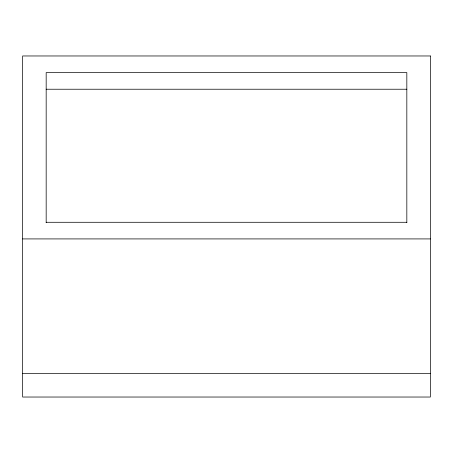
<?xml version="1.0" encoding="UTF-8"?>
<svg xmlns="http://www.w3.org/2000/svg" width="453" height="453" viewBox="0 0 453 453"><rect width="100%" height="100%" fill="white"/><g stroke="black" fill="none" stroke-linecap="round" stroke-linejoin="round"><path stroke-width="0.68" d="M46.172 89.23L406.828 89.23M46.172 222.287L406.828 222.287M22.65 238.918L430.35 238.918M22.65 373.51L430.35 373.51M406.828 222.678L406.828 72.599L46.172 72.599L46.172 222.678M430.35 55.968L22.65 55.968L22.65 397.032L430.35 397.032L430.35 55.968"/></g></svg>
